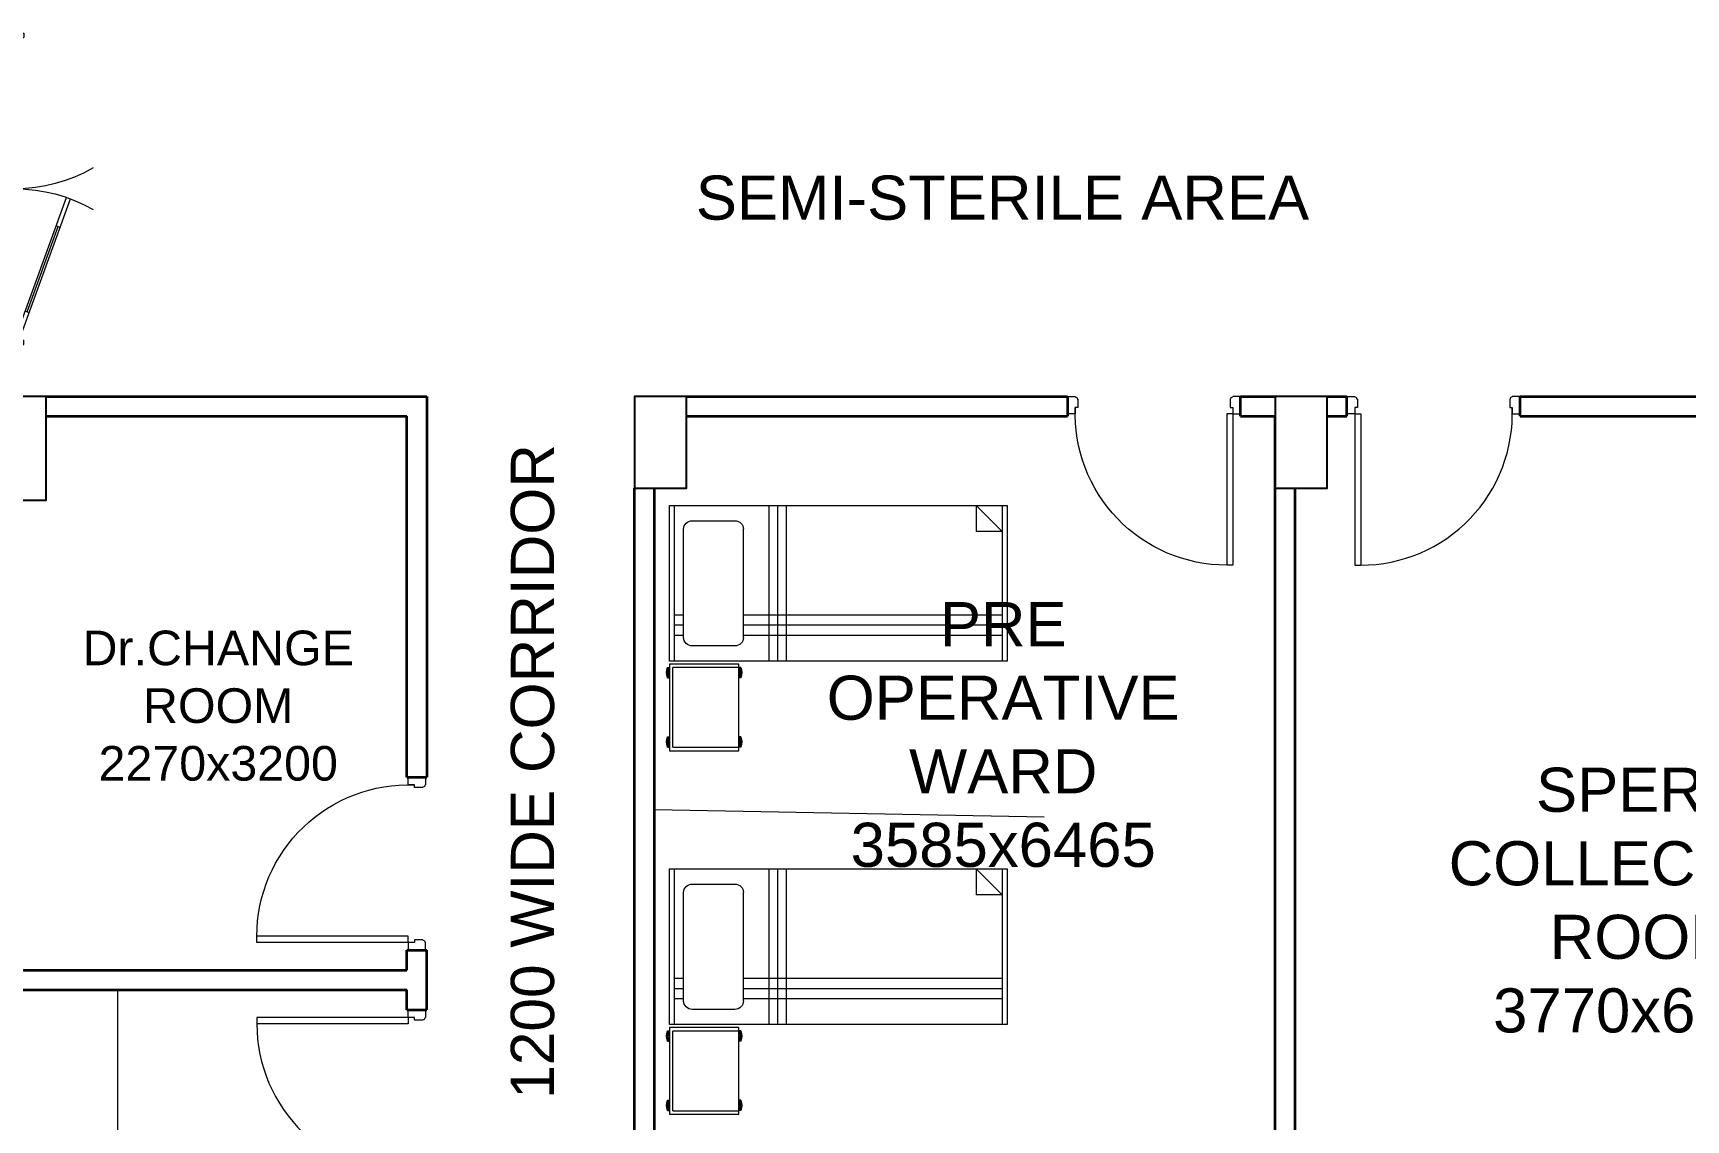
# Model space of a CAD drawing. Header units: millimetres. Extents: x 1448174 to 1599581, y -224422 to -106989.
# Drawn here: x 1469627 to 1479175, y -203454 to -197173 of the extents above; entities that cross this region are included whole.
import ezdxf
from ezdxf.enums import TextEntityAlignment as Align

# ---------------------------------------------------------------- set-up
doc = ezdxf.new("R2010")
doc.units = ezdxf.units.MM
doc.header["$LTSCALE"] = 600
doc.header["$MEASUREMENT"] = 0
doc.layers.add('col', color=5, linetype='Continuous')
doc.layers.add('TEXT', color=253, linetype='Continuous')
for name, color, linetype, lineweight in [('DOOR', 144, 'Continuous', 13), ('funiture', 30, 'Continuous', 13), ('furniture', 30, 'Continuous', 9), ('P-Wall', 1, 'Continuous', 35)]:
    doc.layers.add(name, color=color, linetype=linetype, lineweight=lineweight)
doc.styles.add('ARIAL', font='arial.ttf')
doc.linetypes.add('ZIGZAG', pattern='A,0.0001,-0.2,[131,ltypeshp.shx,S=0.2,R=0,X=-0.2,Y=0],-0.4,[131,ltypeshp.shx,S=0.2,R=180,X=0.2,Y=0],-0.2', length=0.8001)

# ---------------------------------------------------------------- blocks, each defined once
blk = doc.blocks.new('A$C19B8274B')
at = {"layer": 'DOOR'}
blk.add_line((-45, 925), (-80, 925), dxfattribs=at)
at = {"layer": 'DOOR', "color": 8}
for p, q in [((-80, 50), (-80, 925)), ((-45, 50), (-45, 925)), ((-45, 50), (-80, 50)), ((-955, -50), (-955, -47.5)), ((-940, -35), (-942.5, -35)), ((-60, -35), (-57.5, -35)), ((-45, -50), (-45, -47.5))]:
    blk.add_line(p, q, dxfattribs=at)
for points in [[(-940, 15), (-955, 15), (-955, 50), (-1000, 50), (-1000, -50), (-955, -50)], [(-940, -35), (-940, 15)], [(-60, 15), (-45, 15), (-45, 50), (0, 50), (0, -50), (-45, -50)], [(-60, -35), (-60, 15)]]:
    blk.add_lwpolyline(points, dxfattribs=at)
for centre, radius, start, end in [((-80, 50), 875, 90, 182.29244), ((-955, -35), 12.5, 270, 0), ((-45, -35), 12.5, 180, 270)]:
    blk.add_arc(centre, radius, start, end, dxfattribs=at)
blk = doc.blocks.new('D1')
at = {"layer": 'DOOR', "color": 8}
for p, q in [((18.8, 68.9), (824.6, 362.2)), ((27.2, 45.9), (833, 339.2)), ((184.2, 116), (667.7, 292)), ((671.8, 280.5), (663.5, 303.5)), ((0, 98), (24.5, 98)), ((0, 98), (0, 0)), ((24.5, 98), (24.5, 0)), ((180, 127.5), (188.4, 104.5)), ((1739.5, 98), (1739.5, 0)), ((1764, 98), (1739.5, 98)), ((1764, 98), (1764, 0)), ((0, 0), (24.5, 0)), ((18.8, 68.9), (27.2, 45.9)), ((1736.8, 52.1), (931, -241.2)), ((1745.2, 29.1), (939.4, -264.2)), ((1745.2, 29.1), (1736.8, 52.1)), ((1764, 0), (1739.5, 0)), ((1579.8, -18), (1096.3, -194)), ((1584, -29.5), (1575.6, -6.5)), ((1100.5, -205.5), (1092.2, -182.5))]:
    blk.add_line(p, q, dxfattribs=at)
for centre, start, end in [((0, 49), 330, 30), ((1764, 49), 150, 210)]:
    blk.add_arc(centre, 882, start, end, dxfattribs=at)
blk = doc.blocks.new('A$C45A5314D')
at = {"layer": 'furniture', "color": 8, "ltscale": 0.75}
for p, q in [((-1950, 467.5), (-1950, 967.5)), ((-1950, 967.5), (-1550, 967.5)), ((-1550, 967.5), (-1550, 467.5)), ((-1962.2, 946.4), (-1950, 946.4)), ((-1962.2, 946.4), (-1962.2, 887.3)), ((-1962.2, 945.5), (-1950, 945.5)), ((-1962.2, 944.4), (-1950, 944.4)), ((-1962.2, 943.2), (-1950, 943.2)), ((-1962.2, 941.5), (-1950, 941.5)), ((-1962.2, 939.2), (-1950, 939.2)), ((-1962.2, 936.2), (-1950, 936.2)), ((-1962.2, 932), (-1950, 932)), ((-1962.2, 927.1), (-1950, 927.1)), ((-1962.2, 920.9), (-1950, 920.9)), ((-1962.2, 912.9), (-1950, 912.9)), ((-1962.2, 906.7), (-1950, 906.7)), ((-1962.2, 901.8), (-1950, 901.8)), ((-1962.2, 897.6), (-1950, 897.6)), ((-1962.2, 894.6), (-1950, 894.6)), ((-1962.2, 892.3), (-1950, 892.3)), ((-1962.2, 890.6), (-1950, 890.6)), ((-1962.2, 889.4), (-1950, 889.4)), ((-1962.2, 888.2), (-1950, 888.2)), ((-1962.2, 887.3), (-1950, 887.3)), ((-1930.3, 947.8), (-1930.3, 487.2)), ((-1930.3, 947.8), (-1550, 947.8)), ((-1537.8, 946.4), (-1550, 946.4)), ((-1537.8, 945.5), (-1550, 945.5)), ((-1537.8, 944.4), (-1550, 944.4)), ((-1537.8, 943.2), (-1550, 943.2)), ((-1537.8, 941.5), (-1550, 941.5)), ((-1537.8, 939.2), (-1550, 939.2)), ((-1537.8, 936.2), (-1550, 936.2)), ((-1537.8, 932), (-1550, 932)), ((-1537.8, 927.1), (-1550, 927.1)), ((-1537.8, 920.9), (-1550, 920.9)), ((-1537.8, 912.9), (-1550, 912.9)), ((-1537.8, 906.7), (-1550, 906.7)), ((-1537.8, 901.8), (-1550, 901.8)), ((-1537.8, 897.6), (-1550, 897.6)), ((-1537.8, 894.6), (-1550, 894.6)), ((-1537.8, 892.3), (-1550, 892.3)), ((-1537.8, 890.6), (-1550, 890.6)), ((-1537.8, 889.4), (-1550, 889.4)), ((-1537.8, 888.2), (-1550, 888.2)), ((-1537.8, 887.3), (-1550, 887.3)), ((-1537.8, 946.4), (-1537.8, 887.3)), ((-1962.2, 545.4), (-1950, 545.4)), ((-1962.2, 545.4), (-1962.2, 486.3)), ((-1962.2, 544.5), (-1950, 544.5)), ((-1962.2, 543.4), (-1950, 543.4)), ((-1962.2, 542.2), (-1950, 542.2)), ((-1962.2, 540.4), (-1950, 540.4)), ((-1962.2, 538.1), (-1950, 538.1)), ((-1962.2, 535.2), (-1950, 535.2)), ((-1962.2, 531), (-1950, 531)), ((-1962.2, 526.1), (-1950, 526.1)), ((-1962.2, 519.9), (-1950, 519.9)), ((-1962.2, 511.9), (-1950, 511.9)), ((-1962.2, 505.7), (-1950, 505.7)), ((-1962.2, 500.7), (-1950, 500.7)), ((-1962.2, 496.6), (-1950, 496.6)), ((-1962.2, 493.6), (-1950, 493.6)), ((-1962.2, 491.3), (-1950, 491.3)), ((-1962.2, 489.6), (-1950, 489.6)), ((-1962.2, 488.4), (-1950, 488.4)), ((-1962.2, 487.2), (-1950, 487.2)), ((-1962.2, 486.3), (-1950, 486.3)), ((-1962.2, 486.3), (-1950, 486.3)), ((-1550, 487.2), (-1930.3, 487.2)), ((-1537.8, 545.4), (-1550, 545.4)), ((-1537.8, 544.5), (-1550, 544.5)), ((-1537.8, 543.4), (-1550, 543.4)), ((-1537.8, 542.2), (-1550, 542.2)), ((-1537.8, 540.4), (-1550, 540.4)), ((-1537.8, 538.1), (-1550, 538.1)), ((-1537.8, 535.2), (-1550, 535.2)), ((-1537.8, 531), (-1550, 531)), ((-1537.8, 526.1), (-1550, 526.1)), ((-1537.8, 519.9), (-1550, 519.9)), ((-1537.8, 511.9), (-1550, 511.9)), ((-1537.8, 505.7), (-1550, 505.7)), ((-1537.8, 500.7), (-1550, 500.7)), ((-1537.8, 496.6), (-1550, 496.6)), ((-1537.8, 493.6), (-1550, 493.6)), ((-1537.8, 491.3), (-1550, 491.3)), ((-1537.8, 489.6), (-1550, 489.6)), ((-1537.8, 488.4), (-1550, 488.4)), ((-1537.8, 487.2), (-1550, 487.2)), ((-1537.8, 486.3), (-1550, 486.3)), ((-1537.8, 545.4), (-1537.8, 486.3)), ((-1550, 467.5), (-1950, 467.5))]:
    blk.add_line(p, q, dxfattribs=at)
at = {"layer": 'furniture', "color": 8}
for p, q in [((0, 450), (-1950, 450)), ((-1950, 450), (-1950, -450)), ((-1920.5, 450), (-1920.5, -450)), ((-1376.5, -450), (-1376.5, 450)), ((-1326.5, -450), (-1326.5, 450)), ((-1276.5, -450), (-1276.5, 450)), ((-29.5, -450), (-29.5, 450)), ((0, -450), (0, 450)), ((-1920.5, 300), (-1869, 300)), ((-1869, 312.7), (-1869, -312.7)), ((-1572.3, 361.9), (-1819.8, 361.9)), ((-1523.1, 312.7), (-1523.1, -312.7)), ((-1523.1, 300), (-29.5, 300)), ((-1920.5, 240.9), (-1869, 240.9)), ((-1523.1, 240.9), (-29.5, 240.9)), ((-1920.5, 181.9), (-1869, 181.9)), ((-1523.1, 181.9), (-29.5, 181.9)), ((-1819.8, -361.9), (-1572.3, -361.9)), ((-179.5, -450), (-29.5, -300)), ((-179.5, -450), (-179.5, -300)), ((-29.5, -300), (-179.5, -300)), ((-1950, -450), (0, -450))]:
    blk.add_line(p, q, dxfattribs=at)
at = {"layer": 'furniture', "color": 8, "ltscale": 0.75}
for centre, start, end in [((-1876, 916.9), 161.07537, 198.92466), ((-1624, 916.9), 341.07537, 18.92466), ((-1876, 515.9), 161.07537, 198.92466), ((-1624, 515.9), 341.07537, 18.92466)]:
    blk.add_arc(centre, 91.1, start, end, dxfattribs=at)
at = {"layer": 'furniture', "color": 8}
for centre, start, end in [((-1819.8, 312.7), 90.00001, 180.00001), ((-1572.3, 312.7), 0.00001, 90.00001), ((-1819.8, -312.7), 180.00001, 270.00001), ((-1572.3, -312.7), 270.00001, 0.00001)]:
    blk.add_arc(centre, 49.2, start, end, dxfattribs=at)

msp = doc.modelspace()

# ---------------------------------------------------------------- linework, layer by layer
at = {"layer": 'col'}
for points in [[(1469352.098, -199872.8395), (1469702.098, -199872.8395), (1469702.098, -199272.8395), (1469352.098, -199272.8395)], [(1473102.098, -199802.8395), (1473402.098, -199802.8395), (1473402.098, -199272.8395), (1473102.098, -199272.8395)], [(1476802.098, -199802.8395), (1477102.098, -199802.8395), (1477102.098, -199272.8395), (1476802.098, -199272.8395)]]:
    msp.add_lwpolyline(points, close=True, dxfattribs=at)
at = {"layer": 'funiture', "color": 8}
msp.add_lwpolyline([(1471787.098, -205302.8395), (1470117.098, -205302.8395), (1470117.098, -202702.8395)], dxfattribs=at)
at = {"layer": 'furniture', "color": 8, "linetype": 'ZIGZAG', "ltscale": 0.5}
msp.add_line((1475467.0985, -201703.922), (1473217.098, -201661.8006), dxfattribs=at)
at = {"layer": 'P-Wall', "color": 8, "linetype": 'Continuous'}
for p, q in [((1469702.098, -199272.8395), (1471902.098, -199272.8395)), ((1473402.098, -199272.8395), (1475602.098, -199272.8395)), ((1476602.098, -199272.8395), (1476802.098, -199272.8395)), ((1476602.098, -199387.8395), (1476602.098, -199272.8395)), ((1477102.098, -199272.8395), (1477217.098, -199272.8395)), ((1477217.098, -199387.8395), (1477217.098, -199272.8395)), ((1478217.098, -199387.8395), (1478217.098, -199272.8395)), ((1478217.098, -199272.8395), (1480502.098, -199272.8395)), ((1469702.098, -199387.8395), (1471787.098, -199387.8395)), ((1473402.098, -199387.8395), (1475602.098, -199387.8395)), ((1476602.098, -199387.8395), (1476802.098, -199387.8395)), ((1477102.098, -199387.8395), (1477217.098, -199387.8395)), ((1478217.098, -199387.8395), (1480502.098, -199387.8395)), ((1471787.098, -201472.8395), (1471902.098, -201472.8395)), ((1471787.098, -202472.8395), (1471902.098, -202472.8395)), ((1469517.098, -202587.8395), (1471787.098, -202587.8395)), ((1469517.098, -202702.8395), (1471787.098, -202702.8395)), ((1471787.098, -202817.8395), (1471902.098, -202817.8395))]:
    msp.add_line(p, q, dxfattribs=at)
at = {"layer": 'P-Wall', "color": 8}
for p, q in [((1471902.098, -199272.8395), (1471902.098, -201472.8395)), ((1475602.098, -199272.8395), (1475602.098, -199387.8395)), ((1471787.098, -201472.8395), (1471787.098, -199387.8395)), ((1476802.098, -204167.8395), (1476802.098, -199387.8395)), ((1473102.098, -203937.8395), (1473102.098, -199802.8395)), ((1473217.098, -205552.8395), (1473217.098, -199802.8395)), ((1476917.098, -203937.8395), (1476917.098, -199802.8395)), ((1471787.098, -202587.8395), (1471787.098, -202472.8395)), ((1471902.098, -202817.8395), (1471902.098, -202472.8395)), ((1471787.098, -202817.8395), (1471787.098, -202702.8395))]:
    msp.add_line(p, q, dxfattribs=at)

# ---------------------------------------------------------------- block references
at = {"layer": 'DOOR', "xscale": -1.020408163312823, "yscale": 1.020408161915839, "zscale": 1.020408161527106, "rotation": 89.9999999999999}
msp.add_blockref('D1', (1469574.598, -197172.8395), dxfattribs=at)
at = {"layer": 'DOOR', "linetype": 'Continuous', "xscale": -1}
for p, rotation in [((1476602.098, -199322.8395), 180), ((1471844.598, -202472.8395), 89.99999999999991)]:
    msp.add_blockref('A$C19B8274B', p, dxfattribs=dict(at, rotation=rotation))
at = {"layer": 'DOOR', "linetype": 'Continuous'}
for p, rotation in [((1477217.098, -199322.8395), 180), ((1471844.598, -202817.8395), 90)]:
    msp.add_blockref('A$C19B8274B', p, dxfattribs=dict(at, rotation=rotation))
at = {"layer": 'furniture', "linetype": 'Continuous', "xscale": -1, "rotation": 179.9999868732306}
for p in [(1475253.8861, -200352.8434), (1475253.8861, -202453.2621)]:
    msp.add_blockref('A$C45A5314D', p, dxfattribs=at)

# ---------------------------------------------------------------- texts
at = {"layer": 'TEXT', "color": 8, "style": 'ARIAL'}
msp.add_text('1200 WIDE CORRIDOR', height=250, rotation=90, dxfattribs=at).set_placement((1472711.8673, -201440.1983), align=Align.BOTTOM_CENTER)
at = {"layer": 'TEXT', "color": 8, "attachment_point": 5, "style": 'ARIAL'}
for s, insert, char_height, width in [('SEMI-STERILE AREA', (1475227.0381, -198125.7735), 255, 5392.825508), ('PRE \\POPERATIVE WARD\\P3585x6465', (1475231.4217, -201228.3074), 255, 2454.157572), ('\\PDr.CHANGE ROOM 2270x3200', (1470696.8243, -200894.4602), 200, 1674.857351), ('SPERM COLLECTION ROOM \\P3770x6465', (1478942.5321, -202185.3024), 255, 2322.892968)]:
    msp.add_mtext(s, dxfattribs=dict(at, insert=insert, char_height=char_height, width=width))

doc.saveas('drawing.dxf')
